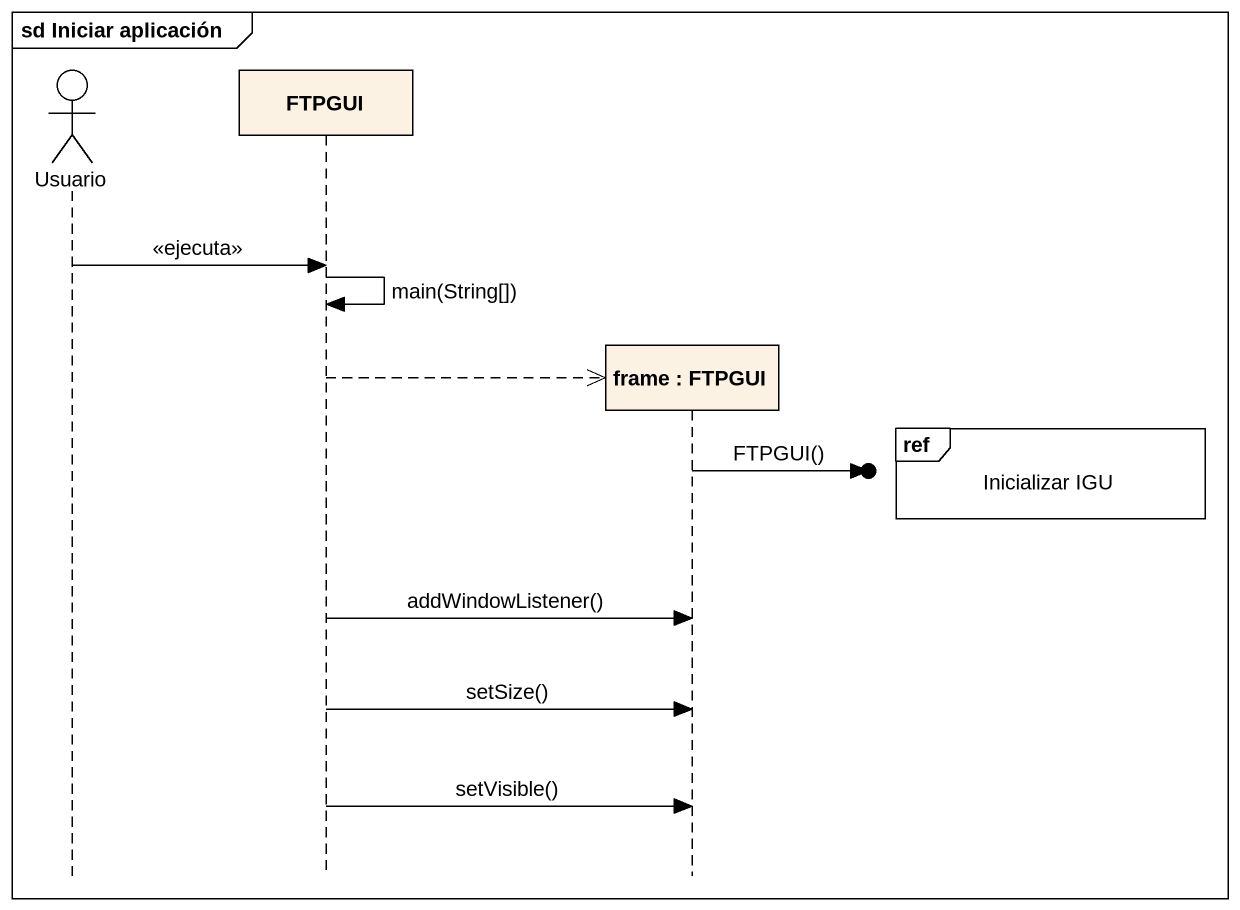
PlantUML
@startuml
mainframe sd Iniciar aplicación
hide footbox
actor Usuario
participant FTPGUI
participant "frame : FTPGUI" as frame_

Usuario -> FTPGUI : <<ejecuta>>
FTPGUI -> FTPGUI : main(String[])
FTPGUI -->> frame_ **
ref over frame_ : Inicializar IGU
frame_ ->o] : FTPGUI()
FTPGUI -> frame_ : addWindowListener()
FTPGUI -> frame_ : setSize()
FTPGUI -> frame_ : setVisible()
@enduml
